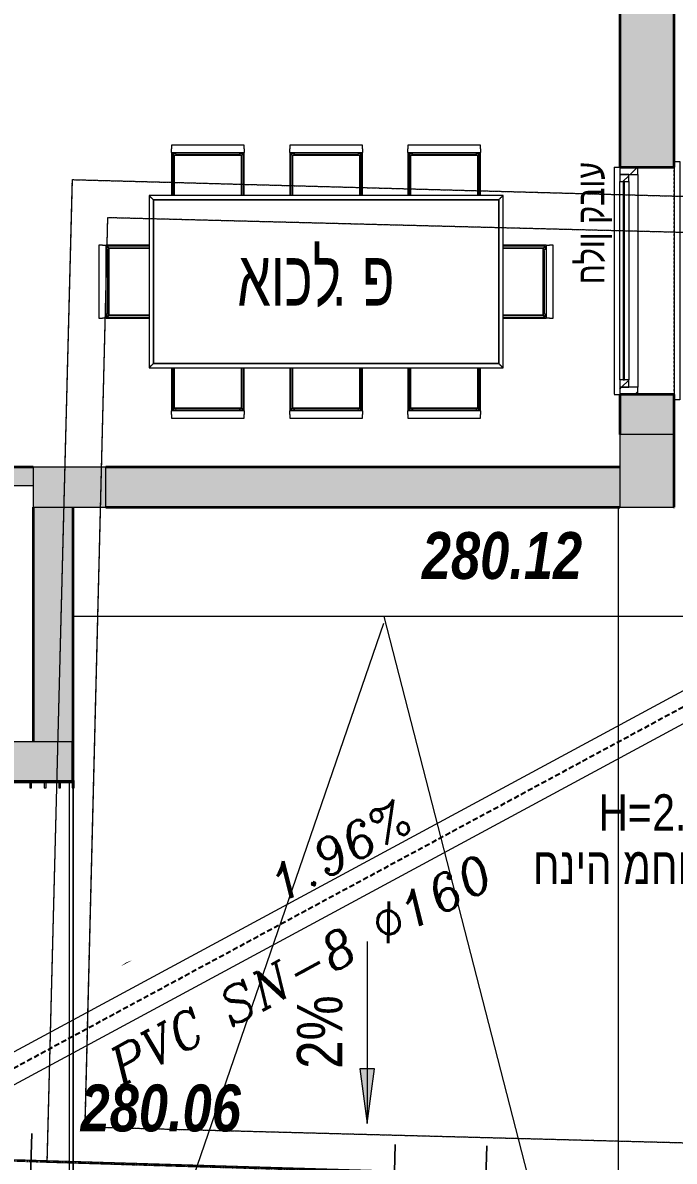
# Model space of a CAD drawing. Header units: centimetres. Extents: x 14435 to 32127, y -4289 to 2500.
# Drawn here: x 27175 to 27533, y -1611 to -985 of the extents above; entities that cross this region are included whole.
import ezdxf
from ezdxf.lldxf.tags import DXFTag

# ---------------------------------------------------------------- set-up
doc = ezdxf.new("R2010")
doc.units = ezdxf.units.CM
for name, pattern in [('Dash 1_5mm', [0.3, 0.15, -0.15]), ('Dash Tiny', [0.12, 0.06, -0.06]), ('Hidden', [0.714375, 0.47625, -0.238125]), ('Overhead', [0.396875, 0.238125, -0.15875])]:
    doc.linetypes.add(name, pattern=pattern)
for name, color, linetype, lineweight in [('A-DETL', 7, 'Continuous', 5), ('A-GLAZ', 7, 'Continuous', 13), ('A-GLAZ-CWMG', 7, 'Continuous', 5), ('A-WALL-PATT', 7, 'Continuous', 35), ('G-ANNO-DIMS', 7, 'Continuous', 5), ('G-ANNO-TEXT', 7, 'Continuous', 5), ('I-FURN', 7, 'Continuous', 5), ('I-WALL', 7, 'Continuous', 13), ('S-STRS', 7, 'Continuous', 13)]:
    doc.layers.add(name, color=color, linetype=linetype, lineweight=lineweight)
for name, color, linetype in [('biov 110', 252, 'Continuous'), ('biov center', 130, 'Hidden'), ('BIUV', 4, 'Continuous')]:
    doc.layers.add(name, color=color, linetype=linetype)
for name, color, linetype, lineweight, true_color in [('PDF_0-BOUNDARY-BUILDING', 240, 'Continuous', 5, 0xff003f), ('PDF_0-Buildline', 4, 'Continuous', 5, 0x00ffff), ('PDF_C1660_0_1', 3, 'Continuous', 5, 0x00ff00), ('מפת מדידה_dwg', 8, 'Continuous', 5, 0x767676)]:
    doc.layers.add(name, color=color, linetype=linetype, lineweight=lineweight, true_color=true_color)
doc.styles.add('Arial_10', font='arial.ttf', dxfattribs={"width": 0.8, "height": 20})
doc.styles.add('Arial_11', font='arial.ttf', dxfattribs={"width": 0.8, "height": 15})
doc.styles.add('Arial_13', font='arial.ttf', dxfattribs={"width": 0.8, "height": 25})
doc.styles.add('Arial_9', font='arial.ttf', dxfattribs={"width": 0.7, "height": 30})
doc.styles.add('Arial_B_I', font='arialbi.ttf', dxfattribs={"width": 0.8, "height": 25.793651})
doc.styles.add('italic1', font='italic.shx', dxfattribs={"height": 30})
tags = doc.linetypes.add('DRAIN2', pattern='A,401.125552,-120.118606,["Drain",Standard,S=106.77204,R=0,X=0,Y=-53.993048],-453.689436', length=974.933594).pattern_tags.tags
tags[6] = DXFTag(74, 10)
pattern_1 = [(135, (-2663.47, -1033.428), (-5.613014, -5.613014), [])]

# ---------------------------------------------------------------- blocks, each defined once
blk = doc.blocks.new('שולחן אוכל מלבני - 160L_90W cm 8 seats-375371-קרקע פיתוח')
at = {"layer": 'I-FURN'}
for p, q in [((-45, 75), (-85, 75)), ((-85, 75), (-85, 73)), ((-85, 71), (-85, 73)), ((-85, 71), (-45, 71)), ((-85, 71), (-85, 47.34)), ((-84.5, 70.5), (-84.5, 47.34)), ((-82.87, 70.5), (-84.5, 70.5)), ((-83.5, 47.34), (-83.5, 69.5)), ((-83.5, 69.5), (-46.5, 69.5)), ((-46.5, 69.5), (-83.5, 69.5)), ((-83.5, 69.5), (-83.5, 47.34)), ((-82, 70), (-48, 70)), ((-82, 70), (-48, 70)), ((-48, 70), (-82, 70)), ((-45.5, 70.5), (-47.13, 70.5)), ((-46.5, 69.5), (-46.5, 47.34)), ((-46.5, 47.34), (-46.5, 69.5)), ((-45.5, 47.34), (-45.5, 70.5)), ((-45, 73), (-45, 75)), ((-45, 73), (-45, 71)), ((-45, 47.34), (-45, 71)), ((-20, 75), (-20, 73)), ((20, 75), (-20, 75)), ((-20, 71), (-20, 73)), ((-20, 71), (20, 71)), ((-20, 71), (-20, 47.34)), ((-19.5, 70.5), (-19.5, 47.34)), ((-17.87, 70.5), (-19.5, 70.5)), ((-18.5, 47.34), (-18.5, 69.5)), ((-18.5, 69.5), (18.5, 69.5)), ((18.5, 69.5), (-18.5, 69.5)), ((-18.5, 69.5), (-18.5, 47.34)), ((-17, 70), (17, 70)), ((-17, 70), (17, 70)), ((17, 70), (-17, 70)), ((19.5, 70.5), (17.87, 70.5)), ((18.5, 69.5), (18.5, 47.34)), ((18.5, 47.34), (18.5, 69.5)), ((19.5, 47.34), (19.5, 70.5)), ((20, 73), (20, 75)), ((20, 73), (20, 71)), ((20, 47.34), (20, 71)), ((45, 75), (45, 73)), ((85, 75), (45, 75)), ((45, 71), (45, 73)), ((45, 71), (85, 71)), ((45, 71), (45, 47.34)), ((45.5, 70.5), (45.5, 47.34)), ((47.13, 70.5), (45.5, 70.5)), ((46.5, 47.34), (46.5, 69.5)), ((46.5, 69.5), (83.5, 69.5)), ((83.5, 69.5), (46.5, 69.5)), ((46.5, 69.5), (46.5, 47.34)), ((48, 70), (82, 70)), ((48, 70), (82, 70)), ((82, 70), (48, 70)), ((84.5, 70.5), (82.87, 70.5)), ((83.5, 69.5), (83.5, 47.34)), ((83.5, 47.34), (83.5, 69.5)), ((84.5, 47.34), (84.5, 70.5)), ((85, 73), (85, 75)), ((85, 73), (85, 71)), ((85, 47.34), (85, 71)), ((97.35, 47.35), (-97.35, 47.35)), ((-97.35, 47.35), (-97.35, -47.35)), ((-95, 45), (95, 45)), ((-95, -45), (-95, 45)), ((95, 45), (-95, 45)), ((-95, 45), (-95, -45)), ((95, 45), (95, -45)), ((95, -45), (95, 45)), ((97.35, -47.35), (97.35, 47.35)), ((-125, 20), (-125, -20)), ((-123, 20), (-125, 20)), ((-123, 20), (-121, 20)), ((-121, -20), (-121, 20)), ((-97.34, 20), (-121, 20)), ((-97.34, 19.5), (-120.5, 19.5)), ((-120.5, 19.5), (-120.5, 17.87)), ((121, 20), (97.34, 20)), ((120.5, 19.5), (97.34, 19.5)), ((120.5, 17.87), (120.5, 19.5)), ((121, 20), (121, -20)), ((121, 20), (123, 20)), ((125, 20), (123, 20)), ((125, -20), (125, 20)), ((-120, -17), (-120, 17)), ((-120, -17), (-120, 17)), ((-120, 17), (-120, -17)), ((-119.5, 18.5), (-97.34, 18.5)), ((-119.5, -18.5), (-119.5, 18.5)), ((-97.34, 18.5), (-119.5, 18.5)), ((-119.5, 18.5), (-119.5, -18.5)), ((97.34, 18.5), (119.5, 18.5)), ((119.5, 18.5), (97.34, 18.5)), ((119.5, 18.5), (119.5, -18.5)), ((119.5, -18.5), (119.5, 18.5)), ((120, 17), (120, -17)), ((120, 17), (120, -17)), ((120, -17), (120, 17)), ((-120.5, -17.87), (-120.5, -19.5)), ((-97.34, -18.5), (-119.5, -18.5)), ((-119.5, -18.5), (-97.34, -18.5)), ((119.5, -18.5), (97.34, -18.5)), ((97.34, -18.5), (119.5, -18.5)), ((120.5, -19.5), (120.5, -17.87)), ((-125, -20), (-123, -20)), ((-121, -20), (-123, -20)), ((-121, -20), (-97.34, -20)), ((-120.5, -19.5), (-97.34, -19.5)), ((97.34, -19.5), (120.5, -19.5)), ((97.34, -20), (121, -20)), ((123, -20), (121, -20)), ((123, -20), (125, -20)), ((-97.35, -47.35), (97.35, -47.35)), ((95, -45), (-95, -45)), ((-95, -45), (95, -45)), ((-85, -47.34), (-85, -71)), ((-84.5, -47.34), (-84.5, -70.5)), ((-83.5, -69.5), (-83.5, -47.34)), ((-83.5, -47.34), (-83.5, -69.5)), ((-46.5, -47.34), (-46.5, -69.5)), ((-46.5, -69.5), (-46.5, -47.34)), ((-45.5, -70.5), (-45.5, -47.34)), ((-45, -71), (-45, -47.34)), ((-20, -47.34), (-20, -71)), ((-19.5, -47.34), (-19.5, -70.5)), ((-18.5, -69.5), (-18.5, -47.34)), ((-18.5, -47.34), (-18.5, -69.5)), ((18.5, -47.34), (18.5, -69.5)), ((18.5, -69.5), (18.5, -47.34)), ((19.5, -70.5), (19.5, -47.34)), ((20, -71), (20, -47.34)), ((45, -47.34), (45, -71)), ((45.5, -47.34), (45.5, -70.5)), ((46.5, -69.5), (46.5, -47.34)), ((46.5, -47.34), (46.5, -69.5)), ((83.5, -47.34), (83.5, -69.5)), ((83.5, -69.5), (83.5, -47.34)), ((84.5, -70.5), (84.5, -47.34)), ((85, -71), (85, -47.34)), ((-45, -71), (-85, -71)), ((-85, -73), (-85, -71)), ((-85, -73), (-85, -75)), ((-85, -75), (-45, -75)), ((-84.5, -70.5), (-82.87, -70.5)), ((-46.5, -69.5), (-83.5, -69.5)), ((-83.5, -69.5), (-46.5, -69.5)), ((-48, -70), (-82, -70)), ((-48, -70), (-82, -70)), ((-82, -70), (-48, -70)), ((-47.13, -70.5), (-45.5, -70.5)), ((-45, -71), (-45, -73)), ((-45, -75), (-45, -73)), ((20, -71), (-20, -71)), ((-20, -73), (-20, -71)), ((-20, -73), (-20, -75)), ((-20, -75), (20, -75)), ((-19.5, -70.5), (-17.87, -70.5)), ((18.5, -69.5), (-18.5, -69.5)), ((-18.5, -69.5), (18.5, -69.5)), ((17, -70), (-17, -70)), ((17, -70), (-17, -70)), ((-17, -70), (17, -70)), ((17.87, -70.5), (19.5, -70.5)), ((20, -71), (20, -73)), ((20, -75), (20, -73)), ((85, -71), (45, -71)), ((45, -73), (45, -71)), ((45, -73), (45, -75)), ((45, -75), (85, -75)), ((45.5, -70.5), (47.13, -70.5)), ((83.5, -69.5), (46.5, -69.5)), ((46.5, -69.5), (83.5, -69.5)), ((82, -70), (48, -70)), ((82, -70), (48, -70)), ((48, -70), (82, -70)), ((82.87, -70.5), (84.5, -70.5)), ((85, -71), (85, -73)), ((85, -75), (85, -73))]:
    blk.add_line(p, q, dxfattribs=at)
for points, knots in [([(-83.5, 69.5), (-83.59, 69.59), (-83.72, 69.72), (-83.88, 69.88), (-83.98, 69.98), (-84.06, 70.06), (-84.13, 70.13), (-84.19, 70.19), (-84.25, 70.25), (-84.31, 70.31), (-84.37, 70.37), (-84.43, 70.43), (-84.48, 70.48), (-84.5, 70.5), (-84.5, 70.5)], [-1, -1, -1, -1, -0.9166667, -0.875, -0.8333333, -0.8125, -0.7916667, -0.75, -0.7291667, -0.7083333, -0.6666667, -0.625, -0.5833333, -0.5, -0.5, -0.5, -0.5]), ([(-83, 71), (-83, 70.91), (-82.98, 70.78), (-82.93, 70.62), (-82.87, 70.5), (-82.81, 70.41), (-82.75, 70.34), (-82.69, 70.28), (-82.61, 70.2), (-82.52, 70.14), (-82.44, 70.1), (-82.36, 70.07), (-82.22, 70.02), (-82.09, 70), (-82, 70)], [0.5, 0.5, 0.5, 0.5, 0.5833333, 0.625, 0.6666667, 0.7083333, 0.7291667, 0.75, 0.7916667, 0.8333333, 0.8541667, 0.875, 0.9166667, 1, 1, 1, 1]), ([(-47, 71), (-47, 70.91), (-47.02, 70.78), (-47.07, 70.62), (-47.13, 70.5), (-47.19, 70.41), (-47.25, 70.34), (-47.31, 70.28), (-47.39, 70.2), (-47.48, 70.14), (-47.56, 70.1), (-47.64, 70.07), (-47.78, 70.02), (-47.91, 70), (-48, 70)], [0.5, 0.5, 0.5, 0.5, 0.5833333, 0.625, 0.6666667, 0.7083333, 0.7291667, 0.75, 0.7916667, 0.8333333, 0.8541667, 0.875, 0.9166667, 1, 1, 1, 1]), ([(-45.5, 70.5), (-45.5, 70.5), (-45.52, 70.48), (-45.57, 70.43), (-45.63, 70.37), (-45.69, 70.31), (-45.75, 70.25), (-45.81, 70.19), (-45.89, 70.11), (-45.98, 70.02), (-46.06, 69.94), (-46.14, 69.86), (-46.28, 69.72), (-46.41, 69.59), (-46.5, 69.5)], [0.5, 0.5, 0.5, 0.5, 0.5833333, 0.625, 0.6666667, 0.7083333, 0.7291667, 0.75, 0.7916667, 0.8333333, 0.8541667, 0.875, 0.9166667, 1, 1, 1, 1]), ([(-18.5, 69.5), (-18.59, 69.59), (-18.72, 69.72), (-18.88, 69.88), (-18.98, 69.98), (-19.06, 70.06), (-19.13, 70.13), (-19.19, 70.19), (-19.25, 70.25), (-19.31, 70.31), (-19.37, 70.37), (-19.43, 70.43), (-19.48, 70.48), (-19.5, 70.5), (-19.5, 70.5)], [0, 0, 0, 0, 0.0833333, 0.125, 0.1666667, 0.1875, 0.2083333, 0.25, 0.2708333, 0.2916667, 0.3333333, 0.375, 0.4166667, 0.5, 0.5, 0.5, 0.5]), ([(-17, 70), (-17.09, 70), (-17.22, 70.02), (-17.38, 70.07), (-17.48, 70.12), (-17.56, 70.17), (-17.63, 70.22), (-17.69, 70.28), (-17.75, 70.34), (-17.81, 70.41), (-17.87, 70.5), (-17.93, 70.62), (-17.98, 70.78), (-18, 70.91), (-18, 71)], [0, 0, 0, 0, 0.0833333, 0.125, 0.1666667, 0.1875, 0.2083333, 0.25, 0.2708333, 0.2916667, 0.3333333, 0.375, 0.4166667, 0.5, 0.5, 0.5, 0.5]), ([(17, 70), (17.09, 70), (17.22, 70.02), (17.38, 70.07), (17.48, 70.12), (17.56, 70.17), (17.63, 70.22), (17.69, 70.28), (17.75, 70.34), (17.81, 70.41), (17.87, 70.5), (17.93, 70.62), (17.98, 70.78), (18, 70.91), (18, 71)], [0, 0, 0, 0, 0.0833333, 0.125, 0.1666667, 0.1875, 0.2083333, 0.25, 0.2708333, 0.2916667, 0.3333333, 0.375, 0.4166667, 0.5, 0.5, 0.5, 0.5]), ([(19.5, 70.5), (19.5, 70.5), (19.48, 70.48), (19.43, 70.43), (19.37, 70.37), (19.31, 70.31), (19.25, 70.25), (19.19, 70.19), (19.13, 70.13), (19.06, 70.06), (18.98, 69.98), (18.88, 69.88), (18.72, 69.72), (18.59, 69.59), (18.5, 69.5)], [-0.5, -0.5, -0.5, -0.5, -0.4166667, -0.375, -0.3333333, -0.2916667, -0.2708333, -0.25, -0.2083333, -0.1875, -0.1666667, -0.125, -0.0833333, 0, 0, 0, 0]), ([(46.5, 69.5), (46.41, 69.59), (46.28, 69.72), (46.12, 69.88), (46.02, 69.98), (45.94, 70.06), (45.87, 70.13), (45.81, 70.19), (45.75, 70.25), (45.69, 70.31), (45.63, 70.37), (45.57, 70.43), (45.52, 70.48), (45.5, 70.5), (45.5, 70.5)], [0, 0, 0, 0, 0.0833333, 0.125, 0.1666667, 0.1875, 0.2083333, 0.25, 0.2708333, 0.2916667, 0.3333333, 0.375, 0.4166667, 0.5, 0.5, 0.5, 0.5]), ([(48, 70), (47.91, 70), (47.78, 70.02), (47.62, 70.07), (47.52, 70.12), (47.44, 70.17), (47.37, 70.22), (47.31, 70.28), (47.25, 70.34), (47.19, 70.41), (47.13, 70.5), (47.07, 70.62), (47.02, 70.78), (47, 70.91), (47, 71)], [0, 0, 0, 0, 0.0833333, 0.125, 0.1666667, 0.1875, 0.2083333, 0.25, 0.2708333, 0.2916667, 0.3333333, 0.375, 0.4166667, 0.5, 0.5, 0.5, 0.5]), ([(82, 70), (82.09, 70), (82.22, 70.02), (82.38, 70.07), (82.48, 70.12), (82.56, 70.17), (82.63, 70.22), (82.69, 70.28), (82.75, 70.34), (82.81, 70.41), (82.87, 70.5), (82.93, 70.62), (82.98, 70.78), (83, 70.91), (83, 71)], [0, 0, 0, 0, 0.0833333, 0.125, 0.1666667, 0.1875, 0.2083333, 0.25, 0.2708333, 0.2916667, 0.3333333, 0.375, 0.4166667, 0.5, 0.5, 0.5, 0.5]), ([(84.5, 70.5), (84.5, 70.5), (84.48, 70.48), (84.43, 70.43), (84.37, 70.37), (84.31, 70.31), (84.25, 70.25), (84.19, 70.19), (84.13, 70.13), (84.06, 70.06), (83.98, 69.98), (83.88, 69.88), (83.72, 69.72), (83.59, 69.59), (83.5, 69.5)], [-0.5, -0.5, -0.5, -0.5, -0.4166667, -0.375, -0.3333333, -0.2916667, -0.2708333, -0.25, -0.2083333, -0.1875, -0.1666667, -0.125, -0.0833333, 0, 0, 0, 0]), ([(-97.35, 47.35), (-97.35, 47.35), (-97.34, 47.34), (-97.29, 47.29), (-97.14, 47.14), (-97, 47), (-96.86, 46.86), (-96.73, 46.73), (-96.59, 46.59), (-96.44, 46.44), (-96.27, 46.27), (-96.1, 46.1), (-95.88, 45.88), (-95.5, 45.5), (-95.2, 45.2), (-95, 45)], [0.3832216, 0.3832216, 0.3832216, 0.3832216, 0.4, 0.5, 0.55, 0.6, 0.65, 0.675, 0.7, 0.75, 0.775, 0.8, 0.85, 0.9, 1, 1, 1, 1]), ([(97.35, 47.35), (97.35, 47.35), (97.34, 47.34), (97.29, 47.29), (97.14, 47.14), (97, 47), (96.86, 46.86), (96.73, 46.73), (96.59, 46.59), (96.44, 46.44), (96.27, 46.27), (96.1, 46.1), (95.88, 45.88), (95.5, 45.5), (95.2, 45.2), (95, 45)], [0.3832216, 0.3832216, 0.3832216, 0.3832216, 0.4, 0.5, 0.55, 0.6, 0.65, 0.675, 0.7, 0.75, 0.775, 0.8, 0.85, 0.9, 1, 1, 1, 1]), ([(-120.5, 19.5), (-120.5, 19.5), (-120.48, 19.48), (-120.43, 19.43), (-120.37, 19.37), (-120.31, 19.31), (-120.25, 19.25), (-120.19, 19.19), (-120.11, 19.11), (-120.02, 19.02), (-119.94, 18.94), (-119.86, 18.86), (-119.72, 18.72), (-119.59, 18.59), (-119.5, 18.5)], [0.5, 0.5, 0.5, 0.5, 0.5833333, 0.625, 0.6666667, 0.7083333, 0.7291667, 0.75, 0.7916667, 0.8333333, 0.8541667, 0.875, 0.9166667, 1, 1, 1, 1]), ([(119.5, 18.5), (119.59, 18.59), (119.72, 18.72), (119.88, 18.88), (119.98, 18.98), (120.06, 19.06), (120.13, 19.13), (120.19, 19.19), (120.25, 19.25), (120.31, 19.31), (120.37, 19.37), (120.43, 19.43), (120.48, 19.48), (120.5, 19.5), (120.5, 19.5)], [0, 0, 0, 0, 0.0833333, 0.125, 0.1666667, 0.1875, 0.2083333, 0.25, 0.2708333, 0.2916667, 0.3333333, 0.375, 0.4166667, 0.5, 0.5, 0.5, 0.5]), ([(-121, 18), (-120.91, 18), (-120.78, 17.98), (-120.62, 17.93), (-120.5, 17.87), (-120.41, 17.81), (-120.34, 17.75), (-120.28, 17.69), (-120.2, 17.61), (-120.14, 17.52), (-120.1, 17.44), (-120.07, 17.36), (-120.02, 17.22), (-120, 17.09), (-120, 17)], [0.5, 0.5, 0.5, 0.5, 0.5833333, 0.625, 0.6666667, 0.7083333, 0.7291667, 0.75, 0.7916667, 0.8333333, 0.8541667, 0.875, 0.9166667, 1, 1, 1, 1]), ([(120, 17), (120, 17.09), (120.02, 17.22), (120.07, 17.38), (120.12, 17.48), (120.17, 17.56), (120.22, 17.63), (120.28, 17.69), (120.34, 17.75), (120.41, 17.81), (120.5, 17.87), (120.62, 17.93), (120.78, 17.98), (120.91, 18), (121, 18)], [0, 0, 0, 0, 0.0833333, 0.125, 0.1666667, 0.1875, 0.2083333, 0.25, 0.2708333, 0.2916667, 0.3333333, 0.375, 0.4166667, 0.5, 0.5, 0.5, 0.5]), ([(-121, -18), (-120.91, -18), (-120.78, -17.98), (-120.62, -17.93), (-120.5, -17.87), (-120.41, -17.81), (-120.34, -17.75), (-120.28, -17.69), (-120.2, -17.61), (-120.14, -17.52), (-120.1, -17.44), (-120.07, -17.36), (-120.02, -17.22), (-120, -17.09), (-120, -17)], [0.5, 0.5, 0.5, 0.5, 0.5833333, 0.625, 0.6666667, 0.7083333, 0.7291667, 0.75, 0.7916667, 0.8333333, 0.8541667, 0.875, 0.9166667, 1, 1, 1, 1]), ([(-119.5, -18.5), (-119.59, -18.59), (-119.72, -18.72), (-119.88, -18.88), (-119.98, -18.98), (-120.06, -19.06), (-120.13, -19.13), (-120.19, -19.19), (-120.25, -19.25), (-120.31, -19.31), (-120.37, -19.37), (-120.43, -19.43), (-120.48, -19.48), (-120.5, -19.5), (-120.5, -19.5)], [-1, -1, -1, -1, -0.9166667, -0.875, -0.8333333, -0.8125, -0.7916667, -0.75, -0.7291667, -0.7083333, -0.6666667, -0.625, -0.5833333, -0.5, -0.5, -0.5, -0.5]), ([(120.5, -19.5), (120.5, -19.5), (120.48, -19.48), (120.43, -19.43), (120.37, -19.37), (120.31, -19.31), (120.25, -19.25), (120.19, -19.19), (120.13, -19.13), (120.06, -19.06), (119.98, -18.98), (119.88, -18.88), (119.72, -18.72), (119.59, -18.59), (119.5, -18.5)], [-0.5, -0.5, -0.5, -0.5, -0.4166667, -0.375, -0.3333333, -0.2916667, -0.2708333, -0.25, -0.2083333, -0.1875, -0.1666667, -0.125, -0.0833333, 0, 0, 0, 0]), ([(120, -17), (120, -17.09), (120.02, -17.22), (120.07, -17.38), (120.12, -17.48), (120.17, -17.56), (120.22, -17.63), (120.28, -17.69), (120.34, -17.75), (120.41, -17.81), (120.5, -17.87), (120.62, -17.93), (120.78, -17.98), (120.91, -18), (121, -18)], [0, 0, 0, 0, 0.0833333, 0.125, 0.1666667, 0.1875, 0.2083333, 0.25, 0.2708333, 0.2916667, 0.3333333, 0.375, 0.4166667, 0.5, 0.5, 0.5, 0.5]), ([(-95, -45), (-95.2, -45.2), (-95.5, -45.5), (-95.88, -45.88), (-96.1, -46.1), (-96.27, -46.27), (-96.44, -46.44), (-96.59, -46.59), (-96.73, -46.73), (-96.86, -46.86), (-97, -47), (-97.14, -47.14), (-97.29, -47.29), (-97.34, -47.34), (-97.35, -47.35), (-97.35, -47.35)], [-1, -1, -1, -1, -0.9, -0.85, -0.8, -0.775, -0.75, -0.7, -0.675, -0.65, -0.6, -0.55, -0.5, -0.4, -0.3832216, -0.3832216, -0.3832216, -0.3832216]), ([(97.35, -47.35), (97.35, -47.35), (97.34, -47.34), (97.29, -47.29), (97.14, -47.14), (97, -47), (96.86, -46.86), (96.73, -46.73), (96.59, -46.59), (96.44, -46.44), (96.27, -46.27), (96.1, -46.1), (95.88, -45.88), (95.5, -45.5), (95.2, -45.2), (95, -45)], [0.3832216, 0.3832216, 0.3832216, 0.3832216, 0.4, 0.5, 0.55, 0.6, 0.65, 0.675, 0.7, 0.75, 0.775, 0.8, 0.85, 0.9, 1, 1, 1, 1]), ([(-84.5, -70.5), (-84.5, -70.5), (-84.48, -70.48), (-84.43, -70.43), (-84.37, -70.37), (-84.31, -70.31), (-84.25, -70.25), (-84.19, -70.19), (-84.13, -70.13), (-84.06, -70.06), (-83.98, -69.98), (-83.88, -69.88), (-83.72, -69.72), (-83.59, -69.59), (-83.5, -69.5)], [-0.5, -0.5, -0.5, -0.5, -0.4166667, -0.375, -0.3333333, -0.2916667, -0.2708333, -0.25, -0.2083333, -0.1875, -0.1666667, -0.125, -0.0833333, 0, 0, 0, 0]), ([(-82, -70), (-82.09, -70), (-82.22, -70.02), (-82.38, -70.07), (-82.48, -70.12), (-82.56, -70.17), (-82.63, -70.22), (-82.69, -70.28), (-82.75, -70.34), (-82.81, -70.41), (-82.87, -70.5), (-82.93, -70.62), (-82.98, -70.78), (-83, -70.91), (-83, -71)], [0, 0, 0, 0, 0.0833333, 0.125, 0.1666667, 0.1875, 0.2083333, 0.25, 0.2708333, 0.2916667, 0.3333333, 0.375, 0.4166667, 0.5, 0.5, 0.5, 0.5]), ([(-48, -70), (-47.91, -70), (-47.78, -70.02), (-47.62, -70.07), (-47.52, -70.12), (-47.44, -70.17), (-47.37, -70.22), (-47.31, -70.28), (-47.25, -70.34), (-47.19, -70.41), (-47.13, -70.5), (-47.07, -70.62), (-47.02, -70.78), (-47, -70.91), (-47, -71)], [0, 0, 0, 0, 0.0833333, 0.125, 0.1666667, 0.1875, 0.2083333, 0.25, 0.2708333, 0.2916667, 0.3333333, 0.375, 0.4166667, 0.5, 0.5, 0.5, 0.5]), ([(-46.5, -69.5), (-46.41, -69.59), (-46.28, -69.72), (-46.12, -69.88), (-46.02, -69.98), (-45.94, -70.06), (-45.87, -70.13), (-45.81, -70.19), (-45.75, -70.25), (-45.69, -70.31), (-45.63, -70.37), (-45.57, -70.43), (-45.52, -70.48), (-45.5, -70.5), (-45.5, -70.5)], [0, 0, 0, 0, 0.0833333, 0.125, 0.1666667, 0.1875, 0.2083333, 0.25, 0.2708333, 0.2916667, 0.3333333, 0.375, 0.4166667, 0.5, 0.5, 0.5, 0.5]), ([(-19.5, -70.5), (-19.5, -70.5), (-19.48, -70.48), (-19.43, -70.43), (-19.37, -70.37), (-19.31, -70.31), (-19.25, -70.25), (-19.19, -70.19), (-19.11, -70.11), (-19.02, -70.02), (-18.94, -69.94), (-18.86, -69.86), (-18.72, -69.72), (-18.59, -69.59), (-18.5, -69.5)], [0.5, 0.5, 0.5, 0.5, 0.5833333, 0.625, 0.6666667, 0.7083333, 0.7291667, 0.75, 0.7916667, 0.8333333, 0.8541667, 0.875, 0.9166667, 1, 1, 1, 1]), ([(-18, -71), (-18, -70.91), (-17.98, -70.78), (-17.93, -70.62), (-17.87, -70.5), (-17.81, -70.41), (-17.75, -70.34), (-17.69, -70.28), (-17.61, -70.2), (-17.52, -70.14), (-17.44, -70.1), (-17.36, -70.07), (-17.22, -70.02), (-17.09, -70), (-17, -70)], [0.5, 0.5, 0.5, 0.5, 0.5833333, 0.625, 0.6666667, 0.7083333, 0.7291667, 0.75, 0.7916667, 0.8333333, 0.8541667, 0.875, 0.9166667, 1, 1, 1, 1]), ([(18, -71), (18, -70.91), (17.98, -70.78), (17.93, -70.62), (17.87, -70.5), (17.81, -70.41), (17.75, -70.34), (17.69, -70.28), (17.61, -70.2), (17.52, -70.14), (17.44, -70.1), (17.36, -70.07), (17.22, -70.02), (17.09, -70), (17, -70)], [0.5, 0.5, 0.5, 0.5, 0.5833333, 0.625, 0.6666667, 0.7083333, 0.7291667, 0.75, 0.7916667, 0.8333333, 0.8541667, 0.875, 0.9166667, 1, 1, 1, 1]), ([(18.5, -69.5), (18.59, -69.59), (18.72, -69.72), (18.88, -69.88), (18.98, -69.98), (19.06, -70.06), (19.13, -70.13), (19.19, -70.19), (19.25, -70.25), (19.31, -70.31), (19.37, -70.37), (19.43, -70.43), (19.48, -70.48), (19.5, -70.5), (19.5, -70.5)], [-1, -1, -1, -1, -0.9166667, -0.875, -0.8333333, -0.8125, -0.7916667, -0.75, -0.7291667, -0.7083333, -0.6666667, -0.625, -0.5833333, -0.5, -0.5, -0.5, -0.5]), ([(45.5, -70.5), (45.5, -70.5), (45.52, -70.48), (45.57, -70.43), (45.63, -70.37), (45.69, -70.31), (45.75, -70.25), (45.81, -70.19), (45.89, -70.11), (45.98, -70.02), (46.06, -69.94), (46.14, -69.86), (46.28, -69.72), (46.41, -69.59), (46.5, -69.5)], [0.5, 0.5, 0.5, 0.5, 0.5833333, 0.625, 0.6666667, 0.7083333, 0.7291667, 0.75, 0.7916667, 0.8333333, 0.8541667, 0.875, 0.9166667, 1, 1, 1, 1]), ([(47, -71), (47, -70.91), (47.02, -70.78), (47.07, -70.62), (47.13, -70.5), (47.19, -70.41), (47.25, -70.34), (47.31, -70.28), (47.39, -70.2), (47.48, -70.14), (47.56, -70.1), (47.64, -70.07), (47.78, -70.02), (47.91, -70), (48, -70)], [0.5, 0.5, 0.5, 0.5, 0.5833333, 0.625, 0.6666667, 0.7083333, 0.7291667, 0.75, 0.7916667, 0.8333333, 0.8541667, 0.875, 0.9166667, 1, 1, 1, 1]), ([(83, -71), (83, -70.91), (82.98, -70.78), (82.93, -70.62), (82.87, -70.5), (82.81, -70.41), (82.75, -70.34), (82.69, -70.28), (82.61, -70.2), (82.52, -70.14), (82.44, -70.1), (82.36, -70.07), (82.22, -70.02), (82.09, -70), (82, -70)], [0.5, 0.5, 0.5, 0.5, 0.5833333, 0.625, 0.6666667, 0.7083333, 0.7291667, 0.75, 0.7916667, 0.8333333, 0.8541667, 0.875, 0.9166667, 1, 1, 1, 1]), ([(83.5, -69.5), (83.59, -69.59), (83.72, -69.72), (83.88, -69.88), (83.98, -69.98), (84.06, -70.06), (84.13, -70.13), (84.19, -70.19), (84.25, -70.25), (84.31, -70.31), (84.37, -70.37), (84.43, -70.43), (84.48, -70.48), (84.5, -70.5), (84.5, -70.5)], [-1, -1, -1, -1, -0.9166667, -0.875, -0.8333333, -0.8125, -0.7916667, -0.75, -0.7291667, -0.7083333, -0.6666667, -0.625, -0.5833333, -0.5, -0.5, -0.5, -0.5])]:
    blk.add_open_spline(points, degree=3, knots=knots, dxfattribs=at)
blk = doc.blocks.new('Rectangular Mullion - פרופיל מרובע 4_1-V51-קרקע פיתוח')
at = {"layer": 'A-GLAZ-CWMG', "true_color": 0x008000}
h = blk.add_hatch(dxfattribs=at)
h.set_pattern_fill('FP_21', color=96, style=0, pattern_type=2)
h.set_pattern_definition([(315, (-694.375, -2940.255), (25.1447, 25.1447), []), (315, (-694.375, -2978.355), (25.1447, 25.1447), [])])
h.paths.add_polyline_path([(0.5, 2), (0.5, -1.28), (-0.5, -1.28), (-0.5, 2)], flags=0)
at = {"layer": 'A-GLAZ-CWMG', "lineweight": 13}
for p, q in [((-0.5, 2), (0.5, 2)), ((-0.5, -2), (-0.5, 2)), ((0.5, 2), (0.5, -2))]:
    blk.add_line(p, q, dxfattribs=at)
blk = doc.blocks.new('Rectangular Mullion - פרופיל מרובע 4_1-V52-קרקע פיתוח')
at = {"layer": 'A-GLAZ-CWMG', "lineweight": 13}
for p, q in [((-0.5, 2), (0.5, 2)), ((-0.5, -2), (-0.5, 2)), ((0.5, 2), (0.5, -2))]:
    blk.add_line(p, q, dxfattribs=at)
blk = doc.blocks.new('Rectangular Mullion - פרופיל מרובע 4_1-V53-קרקע פיתוח')
at = {"layer": 'A-GLAZ-CWMG', "lineweight": 13}
for p, q in [((-0.5, 2), (0.5, 2)), ((-0.5, -2), (-0.5, 2)), ((0.5, 2), (0.5, -2))]:
    blk.add_line(p, q, dxfattribs=at)
blk = doc.blocks.new('חלון חד כנפי  _ גלילה - מדרגות 2-961565-קרקע פיתוח')
at = {"layer": 'A-GLAZ', "lineweight": 5, "true_color": 0x008040}
h = blk.add_hatch(dxfattribs=at)
h.set_pattern_fill('FP_40', color=116, style=0, pattern_type=2)
h.set_pattern_definition(pattern_1)
h.paths.add_polyline_path([(62.5, -15), (62.5, -5), (58.5, -5), (58.5, -15)], flags=0)
h.paths.add_polyline_path([(-58.5, -15), (-58.5, -5), (-62.5, -5), (-62.5, -15)], flags=0)
h = blk.add_hatch(dxfattribs=at)
h.set_pattern_fill('FP_40', color=116, style=0, pattern_type=2)
h.set_pattern_definition(pattern_1)
h.paths.add_polyline_path([(58.5, -12.4), (58.5, -10), (54.5, -10), (54.5, -15), (58.5, -15), (58.5, -13)], flags=0)
h.paths.add_polyline_path([(-54.5, -13), (-54.5, -10), (-58.5, -10), (-58.5, -15), (-54.5, -15), (-54.5, -14)], flags=0)
at = {"layer": 'A-GLAZ'}
for p, q in [((-65.5, 15), (-65.5, 18)), ((-65.5, 18), (65.5, 18)), ((65.5, 18), (65.5, 15)), ((-58.5, -5), (-62.5, -5)), ((-58.5, -15), (-58.5, -5)), ((-58.5, -5), (58.5, -5)), ((62.5, -5), (58.5, -5)), ((58.5, -5), (58.5, -15)), ((-54.5, -10), (-58.5, -10)), ((-58.5, -10), (-58.5, -15)), ((-54.5, -15), (-54.5, -10)), ((-54.5, -10), (54.5, -10)), ((54.5, -12.4), (-54.5, -12.4)), ((-54.5, -12.4), (-54.5, -13)), ((58.5, -10), (54.5, -10)), ((54.5, -10), (54.5, -15)), ((54.5, -13), (54.5, -12.4)), ((58.5, -15), (58.5, -10)), ((-62.5, -15), (-58.5, -15)), ((-58.5, -15), (-54.5, -15)), ((-54.5, -13), (54.5, -13)), ((54.5, -15), (-54.5, -15)), ((54.5, -15), (58.5, -15)), ((58.5, -15), (62.5, -15))]:
    blk.add_line(p, q, dxfattribs=at)
at = {"layer": 'A-GLAZ', "linetype": 'Overhead'}
for p, q in [((-62.5, 15), (62.5, 15)), ((-62.5, -18), (-62.5, -15)), ((-62.5, -18), (62.5, -18)), ((62.5, -18), (62.5, -15))]:
    blk.add_line(p, q, dxfattribs=at)
blk = doc.blocks.new('Rectangular Mullion - פרופיל מרובע 4_1-1052319-קרקע פיתוח')
at = {"layer": 'A-GLAZ-CWMG', "lineweight": 13}
for p, q in [((-1, 2), (0, 2)), ((-1, -2), (-1, 2)), ((0, 2), (0, -2)), ((0, -2), (-1, -2))]:
    blk.add_line(p, q, dxfattribs=at)
blk = doc.blocks.new('מפת מדידה_dwg-896485-קרקע פיתוח')
at = {"layer": 'PDF_0-BOUNDARY-BUILDING', "color": 231, "true_color": 0xffaabf, "flags": 128}
for points in [[(31762.9, 23455.68), (31751.26, 23428.17)], [(31947.02, 23377.38), (31935.38, 23349.86)], [(31993.58, 23358.33), (31981.94, 23330.82)]]:
    blk.add_lwpolyline(points, close=True, dxfattribs=at)
at = {"layer": 'PDF_0-Buildline', "color": 131, "lineweight": 13, "true_color": 0xaaffff, "flags": 128}
for points in [[(31974.53, 23936.08), (32580.85, 23680.01), (32429.54, 23157.28), (31765.01, 23437.69)], [(31985.11, 23909.63), (32556.52, 23669.43), (32416.84, 23184.79), (31791.47, 23448.27)]]:
    blk.add_lwpolyline(points, close=True, dxfattribs=at)
at = {"layer": 'PDF_C1660_0_1', "color": 9, "lineweight": 13, "true_color": 0xe1aab7, "flags": 128}
blk.add_lwpolyline([(31975.06, 24912.77), (32581.2, 24734.11), (32150.39, 23274.85), (31652.01, 23486.75), (31211.2, 23679.28), (30771.44, 23876.01), (30636.11, 23938.15), (31134.72, 25299.11), (31975.07, 24912.79)], dxfattribs=at)
blk = doc.blocks.new('pituah')
at = {"layer": 'A-WALL-PATT', "lineweight": 13, "true_color": 0x636466}
h = blk.add_hatch(color=251, dxfattribs=at)
h.paths.add_polyline_path([(59352.72, -12628.27), (59367.64, -12628.27), (59367.64, -12545.55), (59346.76, -12545.55), (59346.76, -12628.27), (59351.78, -12628.27)], flags=0)
h.paths.add_polyline_path([(58657.74, -12627.62), (58668.74, -12627.62), (58668.74, -12580.05), (58646.74, -12580.05), (58646.74, -12627.62)], flags=0)
h.paths.add_polyline_path([(59913.83, -12487.06), (59924.36, -12487.06), (59924.36, -12465.77), (59884.36, -12465.77), (59884.36, -12487.06), (59912.08, -12487.06)], flags=0)
h.paths.add_polyline_path([(60225.49, -12336.77), (60255.33, -12336.77), (60255.33, -12296.77), (60225.49, -12296.77), (60225.49, -12314.77)], flags=0)
h.paths.add_polyline_path([(59902.83, -12336.77), (59942.83, -12336.77), (59942.83, -12314.77), (59902.83, -12314.77), (59902.83, -12324.77)], flags=0)
h.paths.add_polyline_path([(58711.76, -12112.7), (58714.27, -12112.7), (58714.27, -12090.7), (58646.74, -12090.7), (58646.74, -12112.7), (58668.74, -12112.7)], flags=0)
h.paths.add_polyline_path([(58649.61, -11754.78), (58649.61, -11714.78), (58627.61, -11714.78), (58627.61, -11754.78)], flags=0)
h.paths.add_polyline_path([(60225.49, -11563.17), (60255.49, -11563.17), (60255.49, -11510.78), (60225.49, -11510.78), (60225.49, -11540.78)], flags=0)
h.paths.add_polyline_path([(59532.71, -11540.78), (59620.54, -11540.78), (59620.54, -11510.78), (59532.71, -11510.78), (59532.71, -11539.78)], flags=0)
h.paths.add_polyline_path([(59254.45, -11540.78), (59254.45, -11494.78), (59224.45, -11494.78), (59224.45, -11540.78), (59249.39, -11540.78)], flags=0)
h.paths.add_polyline_path([(58637.96, -11221.15), (58646.76, -11221.15), (58646.76, -11180.78), (58626.76, -11180.78), (58626.76, -11221.15), (58627.61, -11221.15)], flags=0)
at = {"layer": 'A-WALL-PATT', "lineweight": 13, "true_color": 0xc7c8ca}
h = blk.add_hatch(color=9, dxfattribs=at)
h.paths.add_polyline_path([(60255.49, -12314.77), (60255.49, -12274.77), (60225.49, -12274.77), (60225.49, -12296.77), (60255.33, -12296.77), (60255.33, -12314.77)], flags=0)
h.paths.add_polyline_path([(60240.49, -12149.77), (60255.49, -12149.77), (60255.49, -11563.17), (60225.49, -11563.17), (60225.49, -12149.77)], flags=0)
h.paths.add_polyline_path([(60239.49, -12013.86), (60238.2, -12013.69), (60236.96, -12013.16), (60235.81, -12012.2), (60235.16, -12011.36), (60234.63, -12009.92), (60234.54, -12008.54), (60234.66, -12007.56), (60235.39, -12006.06), (60236.03, -12005.27), (60237.37, -12004.37), (60238.39, -12004), (60239.49, -12003.86), (60241, -12004.11), (60242.1, -12004.61), (60243.03, -12005.32), (60243.98, -12006.73), (60244.35, -12007.76), (60244.46, -12009.14), (60244.32, -12010.15), (60243.75, -12011.45), (60242.84, -12012.54), (60241.62, -12013.34), (60240.59, -12013.71)], flags=0)
h.paths.add_polyline_path([(60239.49, -12013.11), (60240.79, -12012.88), (60241.81, -12012.39), (60242.5, -12011.86), (60243.18, -12010.98), (60243.6, -12009.96), (60243.74, -12008.86), (60243.52, -12007.56), (60243.18, -12006.73), (60242.5, -12005.85), (60241.33, -12005.06), (60240.56, -12004.75), (60240.22, -12004.75), (60240.79, -12005.07), (60241, -12005.23), (60241.41, -12005.85), (60241.55, -12006.18), (60241.62, -12006.73), (60241.55, -12007.28), (60241.33, -12007.8), (60241, -12008.24), (60240.56, -12008.57), (60240.04, -12008.79), (60238.94, -12008.93), (60238.43, -12009.14), (60237.99, -12009.48), (60237.64, -12009.96), (60237.44, -12010.43), (60237.37, -12010.98), (60237.58, -12011.86), (60237.65, -12012.05), (60238.2, -12012.65), (60238.77, -12012.96), (60238.94, -12013.04)], flags=0)
h.paths.add_polyline_path([(60239.49, -11919.78), (60237.99, -11919.52), (60236.96, -11919.08), (60235.81, -11918.13), (60235.16, -11917.28), (60234.64, -11915.88), (60234.49, -11914.78), (60234.72, -11913.34), (60235.39, -11911.99), (60236.03, -11911.19), (60237.37, -11910.29), (60238.39, -11909.92), (60239.49, -11909.78), (60241, -11910.04), (60242.1, -11910.53), (60243.03, -11911.24), (60243.98, -11912.65), (60244.35, -11913.68), (60244.49, -11914.78), (60244.32, -11916.07), (60243.6, -11917.57), (60242.84, -11918.46), (60241.62, -11919.26), (60240.59, -11919.63)], flags=0)
h.paths.add_polyline_path([(60239.49, -11919.03), (60240.79, -11918.8), (60241.81, -11918.31), (60242.5, -11917.78), (60243.18, -11916.9), (60243.6, -11915.88), (60243.74, -11914.78), (60243.46, -11913.34), (60243.18, -11912.65), (60242.5, -11911.77), (60241.33, -11910.98), (60240.56, -11910.67), (60240.22, -11910.67), (60240.79, -11910.99), (60241, -11911.15), (60241.41, -11911.77), (60241.55, -11912.1), (60241.62, -11912.65), (60241.49, -11913.34), (60241.33, -11913.72), (60241, -11914.16), (60240.56, -11914.49), (60240.04, -11914.71), (60238.94, -11914.85), (60238.43, -11915.06), (60237.99, -11915.4), (60237.64, -11915.88), (60237.44, -11916.35), (60237.37, -11916.9), (60237.58, -11917.78), (60237.65, -11917.97), (60238.2, -11918.57), (60238.77, -11918.88), (60238.94, -11918.96)], flags=0)
for points in [[(59898.83, -12324.77), (59902.83, -12324.77), (59902.83, -12314.77), (59862.83, -12314.77), (59862.83, -12324.77)], [(59924.83, -12465.77), (59924.83, -12336.77), (59902.83, -12336.77), (59902.83, -12465.77), (59924.36, -12465.77)]]:
    blk.add_hatch(color=9, dxfattribs=at).paths.add_polyline_path(points, flags=0)
h = blk.add_hatch(color=9, dxfattribs=at)
h.paths.add_polyline_path([(60225.49, -12336.77), (60225.49, -12314.77), (59942.83, -12314.77), (59942.83, -12336.77), (60206.36, -12336.77)], flags=0)
h.paths.add_polyline_path([(60255.49, -12336.77), (60255.49, -12314.77), (60255.33, -12314.77), (60255.33, -12336.77)], flags=0)
h = blk.add_hatch(color=9, dxfattribs=at)
h.paths.add_polyline_path([(59912.08, -12487.77), (59924.83, -12487.77), (59924.83, -12465.77), (59924.36, -12465.77), (59924.36, -12487.06), (59884.36, -12487.06), (59884.36, -12465.77), (59823.74, -12465.77), (59823.74, -12487.77), (59894.83, -12487.77)], flags=0)
h.paths.add_polyline_path([(59703.74, -12487.77), (59703.74, -12465.77), (59670.74, -12465.77), (59670.76, -12487.77), (59671.83, -12487.77)], flags=0)
at = {"layer": 'G-ANNO-DIMS'}
blk.add_hatch(color=256, dxfattribs=at).paths.add_polyline_path([(60086.57, -12675.62), (60090.52, -12645.62), (60082.62, -12645.62)], flags=0)
at = {"layer": 'A-DETL', "linetype": 'Dash Tiny'}
for p, q in [((60255.49, -12336.77), (60255.49, -11510.78)), ((59924.83, -12487.77), (59924.83, -12336.77)), ((59924.83, -12336.77), (60255.49, -12336.77)), ((59670.74, -12487.77), (59924.83, -12487.77))]:
    blk.add_line(p, q, dxfattribs=at)
at = {"layer": 'A-DETL', "color": 2, "linetype": 'Dash 1_5mm', "lineweight": 13, "true_color": 0xffff00}
for p, q in [((59910.57, -12697.13), (59924.42, -12156.66)), ((59924.42, -12156.66), (60582.36, -12174.62)), ((59931.36, -12677.65), (59943.9, -12177.45)), ((59943.9, -12177.45), (60563.54, -12193.33)), ((60609.74, -12695.57), (59931.36, -12677.65))]:
    blk.add_line(p, q, dxfattribs=at)
at = {"layer": 'A-DETL'}
for p, q in [((60255.33, -12296.77), (60225.49, -12296.77)), ((60225.49, -12296.77), (60225.49, -12336.77)), ((60255.33, -12336.77), (60255.33, -12296.77)), ((59942.83, -12314.77), (59902.83, -12314.77)), ((59902.83, -12314.77), (59902.83, -12336.77)), ((59942.83, -12336.77), (59942.83, -12314.77)), ((59902.83, -12336.77), (59942.83, -12336.77)), ((60225.49, -12336.77), (60255.33, -12336.77)), ((59924.36, -12465.77), (59884.36, -12465.77)), ((59924.36, -12487.06), (59924.36, -12465.77)), ((59884.36, -12487.06), (59924.36, -12487.06))]:
    blk.add_line(p, q, dxfattribs=at)
at = {"layer": 'A-DETL', "color": 9, "true_color": 0xc0c0c0}
for p, q in [((60224.83, -12897.2), (60224.83, -12336.77)), ((60224.83, -12897.2), (60095.9, -12396.77)), ((60095.51, -12400.73), (59924.83, -12897.2))]:
    blk.add_line(p, q, dxfattribs=at)
at = {"layer": 'A-DETL', "color": 1, "lineweight": 13, "true_color": 0xff0000}
for p, q in [((59924.83, -12396.77), (59924.83, -12897.2)), ((60524.83, -12396.77), (59924.83, -12396.77))]:
    blk.add_line(p, q, dxfattribs=at)
at = {"layer": 'A-DETL', "color": 1, "linetype": 'Hidden', "lineweight": 25, "true_color": 0xff0000}
blk.add_arc((61488.95, 37231.39), 49952.94, 266.77296, 268.669154, dxfattribs=at)
at = {"layer": 'A-WALL-PATT', "color": 9, "lineweight": 13, "true_color": 0xc7c8ca}
blk.add_line((59862.83, -12324.77), (59902.83, -12324.77), dxfattribs=at)
at = {"layer": 'G-ANNO-DIMS'}
for p, q in [((60086.57, -12575.62), (60086.57, -12675.62)), ((60090.52, -12645.62), (60082.62, -12645.62)), ((60082.62, -12645.62), (60086.57, -12675.62)), ((60086.57, -12675.62), (60090.52, -12645.62))]:
    blk.add_line(p, q, dxfattribs=at)
at = {"layer": 'I-WALL', "lineweight": 35}
for p, q in [((60225.49, -11563.17), (60225.49, -12149.77)), ((60255.49, -12149.77), (60255.49, -11563.17)), ((60225.49, -12149.77), (60255.49, -12149.77)), ((60255.49, -12274.77), (60225.49, -12274.77)), ((60225.49, -12274.77), (60225.49, -12296.77)), ((60255.49, -12336.77), (60255.49, -12274.77)), ((59902.83, -12314.77), (59862.83, -12314.77)), ((60225.49, -12314.77), (59942.83, -12314.77)), ((59902.83, -12336.77), (59902.83, -12465.77)), ((59924.83, -12487.77), (59924.83, -12336.77)), ((59942.83, -12336.77), (60225.49, -12336.77)), ((60255.33, -12336.77), (60255.49, -12336.77)), ((59823.74, -12487.77), (59924.83, -12487.77))]:
    blk.add_line(p, q, dxfattribs=at)
at = {"layer": 'S-STRS', "lineweight": 5}
for p, q in [((59922.83, -12977.13), (59922.83, -12487.77)), ((59924.83, -12872.7), (59924.83, -12491.06))]:
    blk.add_line(p, q, dxfattribs=at)
at = {"layer": 'A-GLAZ', "rotation": 269.9999999999999}
blk.add_blockref('חלון חד כנפי  _ גלילה - מדרגות 2-961565-קרקע פיתוח', (60240.49, -12212.27), dxfattribs=at)
at = {"layer": 'A-GLAZ-CWMG', "extrusion": (0, 0, -1), "rotation": 180}
for name, p in [('Rectangular Mullion - פרופיל מרובע 4_1-V51-קרקע פיתוח', (-59901.44, -12489.06)), ('Rectangular Mullion - פרופיל מרובע 4_1-V52-קרקע פיתוח', (-59909.41, -12489.06)), ('Rectangular Mullion - פרופיל מרובע 4_1-V53-קרקע פיתוח', (-59917.39, -12489.06)), ('Rectangular Mullion - פרופיל מרובע 4_1-1052319-קרקע פיתוח', (-59925.36, -12489.06))]:
    blk.add_blockref(name, p, dxfattribs=at)
at = {"layer": 'I-FURN'}
blk.add_blockref('שולחן אוכל מלבני - 160L_90W cm 8 seats-375371-קרקע פיתוח', (60063.95, -12212.77), dxfattribs=at)
at = {"layer": 'מפת מדידה_dwg', "color": 31, "true_color": 0xffbfaa, "rotation": 21.33280097992486}
blk.add_blockref('מפת מדידה_dwg-896485-קרקע פיתוח', (38848.27, -46084.56), dxfattribs=at)
at = {"layer": 'G-ANNO-DIMS', "char_height": 25.794, "width": 99.1684, "attachment_point": 1, "line_spacing_factor": 0.941778, "style": 'Arial_B_I'}
for s, insert in [('280.12', (60116.68, -12350.44)), ('280.06', (59928.92, -12654.17))]:
    blk.add_mtext(s, dxfattribs=dict(at, insert=insert))
at = {"layer": 'G-ANNO-TEXT', "insert": (60202.09, -12214.23), "char_height": 15, "width": 74.3966, "attachment_point": 1, "rotation": 90, "style": 'Arial_11'}
blk.add_mtext('חלון קבוע', dxfattribs=at)
at = {"layer": 'G-ANNO-TEXT', "attachment_point": 1}
for s, insert, char_height, width, style in [('אוכל', (60015.18, -12195.95), 30, 62.8523, 'Arial_9'), ('\\fArial|b0|i0|c177|p34|;\\W.7;פ', (60083.71, -12195.95), 30, 19.6413, 'Arial_9'), ('. ', (60067.04, -12195.95), 30, 20.2025, 'Arial_9'), ('H=', (60213.83, -12494.6), 20, 35.9156, 'Arial_10'), ('2.50', (60243.47, -12494.6), 20, 53.8734, 'Arial_10'), ('חניה מחומר קל', (60177.72, -12523.85), 20, 163.5443, 'Arial_10')]:
    blk.add_mtext(s, dxfattribs=dict(at, insert=insert, char_height=char_height, width=width, style=style))
at = {"layer": 'G-ANNO-DIMS', "insert": (60047.93, -12645.51), "char_height": 25, "width": 47.7477, "attachment_point": 1, "rotation": 90, "line_spacing_factor": 0.941778, "style": 'Arial_13', "bg_fill": 3, "box_fill_scale": 1.25, "bg_fill_color": 9, "bg_fill_true_color": 13158600, "bg_fill_transparency": 0}
blk.add_mtext('2%', dxfattribs=at)
blk = doc.blocks.new('A$C41AC0131')
at = {"layer": 'BIUV', "color": 5, "ltscale": 40}
blk.add_lwpolyline([(0, 11.34, 0, 16.31, 0), (57.01, 8.14, 0, 0, 0), (81.46, 6.99, 0, 0, 0)], format="xyseb", dxfattribs=at)
blk = doc.blocks.new('A$C38873827')
at = {"color": 7, "rotation": 87.25165573860627}
blk.add_blockref('A$C41AC0131', (13.51, -0.54), dxfattribs=at)
blk = doc.blocks.new('*U747')
at = {"layer": 'biov 110', "color": 1, "lineweight": 15}
for p, q in [((5497, -364.77), (6668.91, -364.77)), ((5497, -380.77), (6668.91, -380.77))]:
    blk.add_line(p, q, dxfattribs=at)
at = {"layer": 'biov center', "color": 3, "ltscale": 6}
blk.add_lwpolyline([(5497, -372.77), (6668.91, -372.77)], dxfattribs=at)
blk = doc.blocks.new('*U749')
at = {"layer": 'biov 110', "color": 6, "lineweight": 5}
for p, q in [((8478.18, 4006.24), (9022.46, 4006.24)), ((8478.18, 3995.24), (9022.46, 3995.24))]:
    blk.add_line(p, q, dxfattribs=at)
at = {"layer": 'biov center', "color": 3, "ltscale": 6}
blk.add_lwpolyline([(8478.18, 4000.74), (9022.46, 4000.74)], dxfattribs=at)

msp = doc.modelspace()

# ---------------------------------------------------------------- block references
msp.add_blockref('pituah', (-32722.21, 11084.93))

# ---------------------------------------------------------------- next in the draw order: linework, layer by layer
at = {"color": 6, "linetype": 'DRAIN2', "ltscale": 0.005}
msp.add_open_spline([(27420.63, -328.23), (27541.16, -363.85), (27773.78, -432.59), (27812.75, -814.93), (27839.35, -1035.43), (27853.56, -1153.27)], degree=3, knots=[0, 0, 0, 0, 342.697758, 661.349911, 1027.138712, 1027.138712, 1027.138712, 1027.138712], dxfattribs=at)

# ---------------------------------------------------------------- next in the draw order: block references
at = {"xscale": -1, "rotation": 117.020903249654}
msp.add_blockref('*U749', (27229.54, 8615.53), dxfattribs=at)
at = {"layer": 'biov center', "lineweight": 0, "rotation": 208.3404321347298}
msp.add_blockref('*U747', (32779.67, 1041.74), dxfattribs=at)
at = {"layer": 'BIUV', "color": 7, "rotation": 303.275219450676}
msp.add_blockref('A$C38873827', (27230.59, -1500.29), dxfattribs=at)

# ---------------------------------------------------------------- next in the draw order: texts
at = {"layer": 'BIUV', "color": 5, "style": 'italic1'}
for s, rotation, p in [('1.96%%%', 29.17627, (27317.37, -1469.72, 22716.2)), ('PVC SN-8 %%C160', 28.13409, (27228.93, -1570.15, 6.4))]:
    msp.add_text(s, height=20, rotation=rotation, dxfattribs=at).set_placement(p)
at = {"layer": 'G-ANNO-TEXT', "insert": (27479.88, -1067.92), "char_height": 15, "width": 3.2067, "attachment_point": 1, "rotation": 90, "style": 'Arial_11'}
msp.add_mtext('\\fArial|b0|i0|c177|p34|;\\W.8; ', dxfattribs=at)

doc.saveas('drawing.dxf')
